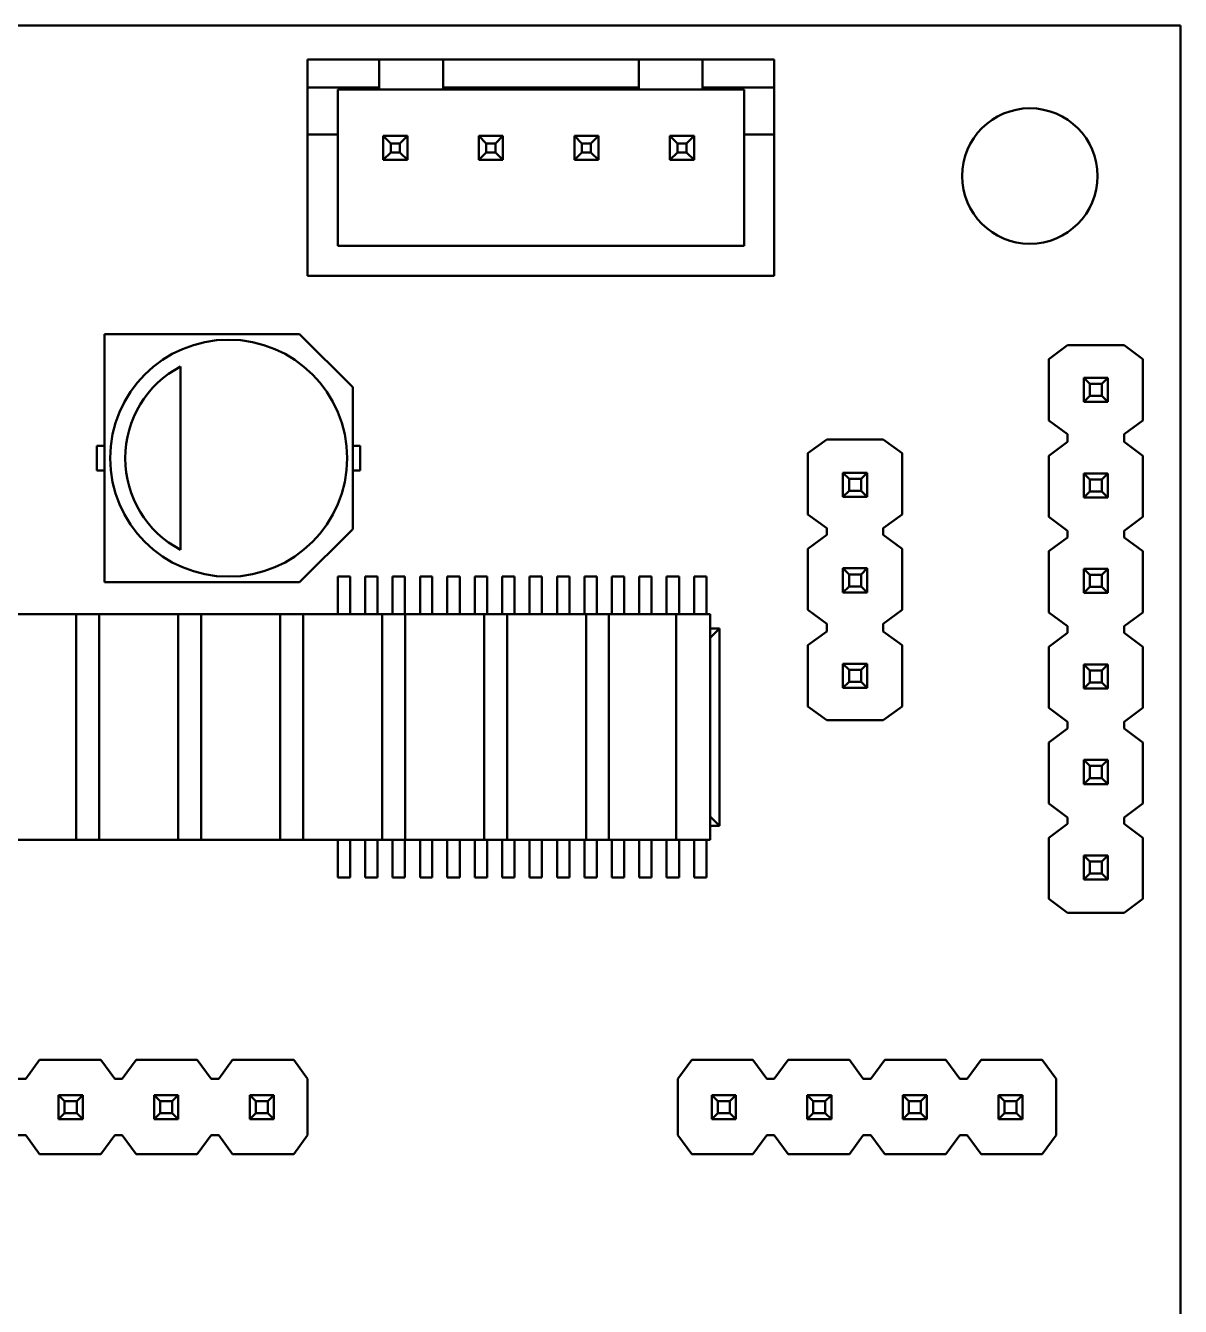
# Model space of a CAD drawing. Header units: inches. Extents: x 2.92 to 8.77, y 2.26 to 6.
# Drawn here: x 7.566 to 8.775, y 4.663 to 6.004 of the extents above; entities that cross this region are included whole.
import ezdxf

# ---------------------------------------------------------------- set-up
doc = ezdxf.new("R2010")
doc.units = ezdxf.units.IN
doc.header["$MEASUREMENT"] = 0
doc.layers.add('Visible (ANSI)', color=7, linetype='Continuous', lineweight=50)

msp = doc.modelspace()

# ---------------------------------------------------------------- linework, layer by layer
at = {"layer": 'Visible (ANSI)'}
for p, q in [((3.0069, 6.0039), (8.7746, 6.0039)), ((8.7746, 6.0039), (8.7746, 2.2638)), ((7.8612, 5.9685), (7.8612, 5.939)), ((7.936, 5.9685), (7.8612, 5.9685)), ((8.003, 5.9685), (7.936, 5.9685)), ((7.936, 5.939), (7.936, 5.9685)), ((8.2077, 5.9685), (8.003, 5.9685)), ((8.003, 5.9685), (8.003, 5.939)), ((8.2746, 5.9685), (8.2077, 5.9685)), ((8.2077, 5.939), (8.2077, 5.9685)), ((8.3494, 5.9685), (8.2746, 5.9685)), ((8.2746, 5.9685), (8.2746, 5.939)), ((8.3494, 5.939), (8.3494, 5.9685)), ((7.8612, 5.8898), (7.8612, 5.939)), ((7.8612, 5.939), (7.936, 5.939)), ((7.936, 5.937), (7.936, 5.939)), ((8.003, 5.937), (8.003, 5.939)), ((8.003, 5.939), (8.2077, 5.939)), ((8.2077, 5.939), (8.2077, 5.937)), ((8.2746, 5.939), (8.3494, 5.939)), ((8.2746, 5.939), (8.2746, 5.937)), ((8.3494, 5.939), (8.3494, 5.8898)), ((7.8927, 5.937), (7.8927, 5.8898)), ((7.936, 5.937), (7.8927, 5.937)), ((8.003, 5.937), (7.936, 5.937)), ((8.2077, 5.937), (8.003, 5.937)), ((8.2746, 5.937), (8.2077, 5.937)), ((8.3179, 5.937), (8.2746, 5.937)), ((8.3179, 5.8898), (8.3179, 5.937)), ((7.8927, 5.8898), (7.8612, 5.8898)), ((7.8612, 5.8898), (7.8612, 5.7421)), ((7.8927, 5.7736), (7.8927, 5.8898)), ((7.9404, 5.8886), (7.9656, 5.8886)), ((7.9404, 5.8634), (7.9404, 5.8886)), ((7.9482, 5.8807), (7.9404, 5.8886)), ((7.9577, 5.8807), (7.9656, 5.8886)), ((7.9656, 5.8886), (7.9656, 5.8634)), ((8.0404, 5.8886), (8.0656, 5.8886)), ((8.0404, 5.8634), (8.0404, 5.8886)), ((8.0482, 5.8807), (8.0404, 5.8886)), ((8.0577, 5.8807), (8.0656, 5.8886)), ((8.0656, 5.8886), (8.0656, 5.8634)), ((8.1404, 5.8886), (8.1656, 5.8886)), ((8.1404, 5.8634), (8.1404, 5.8886)), ((8.1482, 5.8807), (8.1404, 5.8886)), ((8.1577, 5.8807), (8.1656, 5.8886)), ((8.1656, 5.8886), (8.1656, 5.8634)), ((8.2404, 5.8634), (8.2404, 5.8886)), ((8.2404, 5.8886), (8.2656, 5.8886)), ((8.2482, 5.8807), (8.2404, 5.8886)), ((8.2656, 5.8886), (8.2577, 5.8807)), ((8.2656, 5.8886), (8.2656, 5.8634)), ((8.3494, 5.8898), (8.3179, 5.8898)), ((8.3179, 5.8898), (8.3179, 5.7736)), ((8.3494, 5.7421), (8.3494, 5.8898)), ((7.9577, 5.8807), (7.9482, 5.8807)), ((7.9482, 5.8807), (7.9482, 5.8713)), ((7.9577, 5.8713), (7.9577, 5.8807)), ((8.0577, 5.8807), (8.0482, 5.8807)), ((8.0482, 5.8807), (8.0482, 5.8713)), ((8.0577, 5.8713), (8.0577, 5.8807)), ((8.1577, 5.8807), (8.1482, 5.8807)), ((8.1482, 5.8807), (8.1482, 5.8713)), ((8.1577, 5.8713), (8.1577, 5.8807)), ((8.2482, 5.8713), (8.2482, 5.8807)), ((8.2482, 5.8807), (8.2577, 5.8807)), ((8.2577, 5.8807), (8.2577, 5.8713)), ((7.9404, 5.8634), (7.9482, 5.8713)), ((7.9656, 5.8634), (7.9404, 5.8634)), ((7.9482, 5.8713), (7.9577, 5.8713)), ((7.9656, 5.8634), (7.9577, 5.8713)), ((8.0404, 5.8634), (8.0482, 5.8713)), ((8.0656, 5.8634), (8.0404, 5.8634)), ((8.0482, 5.8713), (8.0577, 5.8713)), ((8.0656, 5.8634), (8.0577, 5.8713)), ((8.1404, 5.8634), (8.1482, 5.8713)), ((8.1656, 5.8634), (8.1404, 5.8634)), ((8.1482, 5.8713), (8.1577, 5.8713)), ((8.1656, 5.8634), (8.1577, 5.8713)), ((8.2482, 5.8713), (8.2404, 5.8634)), ((8.2656, 5.8634), (8.2404, 5.8634)), ((8.2577, 5.8713), (8.2482, 5.8713)), ((8.2656, 5.8634), (8.2577, 5.8713)), ((8.3179, 5.7736), (7.8927, 5.7736)), ((7.8612, 5.7421), (8.3494, 5.7421)), ((7.6486, 5.6811), (7.8528, 5.6811)), ((7.6486, 5.4213), (7.6486, 5.6811)), ((7.8528, 5.6811), (7.9085, 5.6254)), ((8.6565, 5.6693), (8.6368, 5.6547)), ((8.7156, 5.6693), (8.6565, 5.6693)), ((8.7352, 5.6547), (8.7156, 5.6693)), ((7.7283, 5.4553), (7.7283, 5.6471)), ((8.6368, 5.6547), (8.6368, 5.5907)), ((8.7352, 5.5907), (8.7352, 5.6547)), ((8.6734, 5.6101), (8.6734, 5.6353)), ((8.6734, 5.6353), (8.6986, 5.6353)), ((8.6797, 5.629), (8.6734, 5.6353)), ((8.6923, 5.629), (8.6986, 5.6353)), ((8.6986, 5.6353), (8.6986, 5.6101)), ((7.9085, 5.6254), (7.9085, 5.4769)), ((8.6797, 5.6164), (8.6797, 5.629)), ((8.6797, 5.629), (8.6923, 5.629)), ((8.6923, 5.629), (8.6923, 5.6164)), ((8.6734, 5.6101), (8.6797, 5.6164)), ((8.6986, 5.6101), (8.6734, 5.6101)), ((8.6923, 5.6164), (8.6797, 5.6164)), ((8.6986, 5.6101), (8.6923, 5.6164)), ((8.6368, 5.5907), (8.6565, 5.5762)), ((8.7156, 5.5762), (8.7352, 5.5907)), ((7.6486, 5.564), (7.6407, 5.564)), ((7.6407, 5.5384), (7.6407, 5.564)), ((7.9085, 5.564), (7.9163, 5.564)), ((7.9163, 5.564), (7.9163, 5.5384)), ((8.4045, 5.5709), (8.3848, 5.5563)), ((8.4636, 5.5709), (8.4045, 5.5709)), ((8.4833, 5.5563), (8.4636, 5.5709)), ((8.6565, 5.5683), (8.6368, 5.5537)), ((8.6565, 5.5762), (8.6565, 5.5683)), ((8.7156, 5.5683), (8.7156, 5.5762)), ((8.7352, 5.5537), (8.7156, 5.5683)), ((8.3848, 5.5563), (8.3848, 5.4923)), ((8.4833, 5.4923), (8.4833, 5.5563)), ((8.6368, 5.5537), (8.6368, 5.4898)), ((8.7352, 5.4898), (8.7352, 5.5537)), ((7.6486, 5.5384), (7.6407, 5.5384)), ((7.9085, 5.5384), (7.9163, 5.5384)), ((8.4215, 5.5359), (8.4467, 5.5359)), ((8.4215, 5.5107), (8.4215, 5.5359)), ((8.4215, 5.5359), (8.4278, 5.5296)), ((8.4278, 5.517), (8.4278, 5.5296)), ((8.4278, 5.5296), (8.4404, 5.5296)), ((8.4467, 5.5359), (8.4404, 5.5296)), ((8.4404, 5.5296), (8.4404, 5.517)), ((8.4467, 5.5359), (8.4467, 5.5107)), ((8.6734, 5.5101), (8.6734, 5.5353)), ((8.6734, 5.5353), (8.6986, 5.5353)), ((8.6797, 5.529), (8.6734, 5.5353)), ((8.6797, 5.5164), (8.6797, 5.529)), ((8.6797, 5.529), (8.6923, 5.529)), ((8.6923, 5.529), (8.6986, 5.5353)), ((8.6923, 5.529), (8.6923, 5.5164)), ((8.6986, 5.5353), (8.6986, 5.5101)), ((8.4278, 5.517), (8.4215, 5.5107)), ((8.4467, 5.5107), (8.4215, 5.5107)), ((8.4404, 5.517), (8.4278, 5.517)), ((8.4404, 5.517), (8.4467, 5.5107)), ((8.6734, 5.5101), (8.6797, 5.5164)), ((8.6986, 5.5101), (8.6734, 5.5101)), ((8.6923, 5.5164), (8.6797, 5.5164)), ((8.6986, 5.5101), (8.6923, 5.5164)), ((8.3848, 5.4923), (8.4045, 5.4778)), ((8.4636, 5.4778), (8.4833, 5.4923)), ((8.6368, 5.4898), (8.6565, 5.4752)), ((8.7156, 5.4752), (8.7352, 5.4898)), ((7.9085, 5.4769), (7.8528, 5.4213)), ((8.4045, 5.4709), (8.3848, 5.4563)), ((8.4045, 5.4778), (8.4045, 5.4709)), ((8.4636, 5.4709), (8.4636, 5.4778)), ((8.4833, 5.4563), (8.4636, 5.4709)), ((8.6565, 5.4752), (8.6565, 5.4683)), ((8.7156, 5.4683), (8.7156, 5.4752)), ((8.3848, 5.4563), (8.3848, 5.3923)), ((8.4833, 5.3923), (8.4833, 5.4563)), ((8.6565, 5.4683), (8.6368, 5.4537)), ((8.7352, 5.4537), (8.7156, 5.4683)), ((8.6368, 5.4537), (8.6368, 5.3898)), ((8.7352, 5.3898), (8.7352, 5.4537)), ((8.4215, 5.4359), (8.4467, 5.4359)), ((8.4215, 5.4107), (8.4215, 5.4359)), ((8.4215, 5.4359), (8.4278, 5.4296)), ((8.4278, 5.417), (8.4278, 5.4296)), ((8.4278, 5.4296), (8.4404, 5.4296)), ((8.4467, 5.4359), (8.4404, 5.4296)), ((8.4404, 5.4296), (8.4404, 5.417)), ((8.4467, 5.4359), (8.4467, 5.4107)), ((8.6734, 5.4101), (8.6734, 5.4353)), ((8.6734, 5.4353), (8.6986, 5.4353)), ((8.6797, 5.429), (8.6734, 5.4353)), ((8.6923, 5.429), (8.6986, 5.4353)), ((8.6986, 5.4353), (8.6986, 5.4101)), ((7.8528, 5.4213), (7.6486, 5.4213)), ((7.8927, 5.4272), (7.8927, 5.4005)), ((7.9056, 5.4272), (7.8927, 5.4272)), ((7.9056, 5.4272), (7.9056, 5.4005)), ((7.9214, 5.4272), (7.9214, 5.4005)), ((7.9343, 5.4272), (7.9214, 5.4272)), ((7.9343, 5.4272), (7.9343, 5.4005)), ((7.9501, 5.4272), (7.9501, 5.4005)), ((7.963, 5.4272), (7.9501, 5.4272)), ((7.963, 5.4272), (7.963, 5.4005)), ((7.9788, 5.4272), (7.9788, 5.4005)), ((7.9917, 5.4272), (7.9788, 5.4272)), ((7.9917, 5.4272), (7.9917, 5.4005)), ((8.0074, 5.4272), (8.0074, 5.4005)), ((8.0204, 5.4272), (8.0074, 5.4272)), ((8.0204, 5.4272), (8.0204, 5.4005)), ((8.0361, 5.4272), (8.0361, 5.4005)), ((8.0491, 5.4272), (8.0361, 5.4272)), ((8.0491, 5.4272), (8.0491, 5.4005)), ((8.0648, 5.4272), (8.0648, 5.4005)), ((8.0777, 5.4272), (8.0648, 5.4272)), ((8.0777, 5.4272), (8.0777, 5.4005)), ((8.0935, 5.4272), (8.0935, 5.4005)), ((8.1064, 5.4272), (8.0935, 5.4272)), ((8.1064, 5.4272), (8.1064, 5.4005)), ((8.1222, 5.4272), (8.1222, 5.4005)), ((8.1351, 5.4272), (8.1222, 5.4272)), ((8.1351, 5.4272), (8.1351, 5.4005)), ((8.1509, 5.4272), (8.1509, 5.4005)), ((8.1638, 5.4272), (8.1509, 5.4272)), ((8.1638, 5.4272), (8.1638, 5.4005)), ((8.1796, 5.4272), (8.1796, 5.4005)), ((8.1925, 5.4272), (8.1796, 5.4272)), ((8.1925, 5.4272), (8.1925, 5.4005)), ((8.2082, 5.4272), (8.2082, 5.4005)), ((8.2212, 5.4272), (8.2082, 5.4272)), ((8.2212, 5.4272), (8.2212, 5.4005)), ((8.2369, 5.4272), (8.2369, 5.4005)), ((8.2499, 5.4272), (8.2369, 5.4272)), ((8.2499, 5.4272), (8.2499, 5.4005)), ((8.2656, 5.4272), (8.2656, 5.4005)), ((8.2785, 5.4272), (8.2656, 5.4272)), ((8.2785, 5.4272), (8.2785, 5.4005)), ((8.4278, 5.417), (8.4215, 5.4107)), ((8.4404, 5.417), (8.4278, 5.417)), ((8.4404, 5.417), (8.4467, 5.4107)), ((8.6734, 5.4101), (8.6797, 5.4164)), ((8.6797, 5.4164), (8.6797, 5.429)), ((8.6797, 5.429), (8.6923, 5.429)), ((8.6923, 5.4164), (8.6797, 5.4164)), ((8.6923, 5.429), (8.6923, 5.4164)), ((8.6986, 5.4101), (8.6923, 5.4164)), ((8.4467, 5.4107), (8.4215, 5.4107)), ((8.6986, 5.4101), (8.6734, 5.4101)), ((7.8927, 5.4005), (7.8927, 5.3986)), ((7.8927, 5.3986), (7.8927, 5.3884)), ((7.9056, 5.4005), (7.9056, 5.3986)), ((7.9056, 5.3986), (7.9056, 5.3884)), ((7.9214, 5.4005), (7.9214, 5.3986)), ((7.9214, 5.3986), (7.9214, 5.3884)), ((7.9343, 5.4005), (7.9343, 5.3986)), ((7.9343, 5.3986), (7.9343, 5.3884)), ((7.9501, 5.4005), (7.9501, 5.3986)), ((7.9501, 5.3986), (7.9501, 5.3884)), ((7.963, 5.4005), (7.963, 5.3986)), ((7.963, 5.3986), (7.963, 5.3884)), ((7.9788, 5.4005), (7.9788, 5.3986)), ((7.9788, 5.3986), (7.9788, 5.3884)), ((7.9917, 5.4005), (7.9917, 5.3986)), ((7.9917, 5.3986), (7.9917, 5.3884)), ((8.0074, 5.4005), (8.0074, 5.3986)), ((8.0074, 5.3986), (8.0074, 5.3884)), ((8.0204, 5.4005), (8.0204, 5.3986)), ((8.0204, 5.3986), (8.0204, 5.3884)), ((8.0361, 5.4005), (8.0361, 5.3986)), ((8.0361, 5.3986), (8.0361, 5.3884)), ((8.0491, 5.4005), (8.0491, 5.3986)), ((8.0491, 5.3986), (8.0491, 5.3884)), ((8.0648, 5.4005), (8.0648, 5.3986)), ((8.0648, 5.3986), (8.0648, 5.3884)), ((8.0777, 5.4005), (8.0777, 5.3986)), ((8.0777, 5.3986), (8.0777, 5.3884)), ((8.0935, 5.4005), (8.0935, 5.3986)), ((8.0935, 5.3986), (8.0935, 5.3884)), ((8.1064, 5.4005), (8.1064, 5.3986)), ((8.1064, 5.3986), (8.1064, 5.3884)), ((8.1222, 5.4005), (8.1222, 5.3986)), ((8.1222, 5.3986), (8.1222, 5.3884)), ((8.1351, 5.4005), (8.1351, 5.3986)), ((8.1351, 5.3986), (8.1351, 5.3884)), ((8.1509, 5.4005), (8.1509, 5.3986)), ((8.1509, 5.3986), (8.1509, 5.3884)), ((8.1638, 5.4005), (8.1638, 5.3986)), ((8.1638, 5.3986), (8.1638, 5.3884)), ((8.1796, 5.4005), (8.1796, 5.3986)), ((8.1796, 5.3986), (8.1796, 5.3884)), ((8.1925, 5.4005), (8.1925, 5.3986)), ((8.1925, 5.3986), (8.1925, 5.3884)), ((8.2082, 5.4005), (8.2082, 5.3986)), ((8.2082, 5.3986), (8.2082, 5.3884)), ((8.2212, 5.4005), (8.2212, 5.3986)), ((8.2212, 5.3986), (8.2212, 5.3884)), ((8.2369, 5.4005), (8.2369, 5.3986)), ((8.2369, 5.3986), (8.2369, 5.3884)), ((8.2499, 5.4005), (8.2499, 5.3986)), ((8.2499, 5.3986), (8.2499, 5.3884)), ((8.2656, 5.4005), (8.2656, 5.3986)), ((8.2656, 5.3986), (8.2656, 5.3884)), ((8.2785, 5.4005), (8.2785, 5.3986)), ((8.2785, 5.3986), (8.2785, 5.3884)), ((8.3848, 5.3923), (8.4045, 5.3778)), ((8.4636, 5.3778), (8.4833, 5.3923)), ((8.6368, 5.3898), (8.6565, 5.3752)), ((8.7156, 5.3752), (8.7352, 5.3898)), ((7.5541, 5.3878), (7.6014, 5.3878)), ((7.6014, 5.3878), (7.6152, 5.3878)), ((7.6152, 5.3878), (7.6191, 5.3878)), ((7.6191, 5.3878), (7.6431, 5.3878)), ((7.6191, 5.3878), (7.6191, 5.1516)), ((7.6431, 5.3878), (7.647, 5.3878)), ((7.6431, 5.1516), (7.6431, 5.3878)), ((7.647, 5.3878), (7.6608, 5.3878)), ((7.6608, 5.3878), (7.7081, 5.3878)), ((7.7081, 5.3878), (7.7219, 5.3878)), ((7.7219, 5.3878), (7.7258, 5.3878)), ((7.7258, 5.3878), (7.7498, 5.3878)), ((7.7258, 5.3878), (7.7258, 5.1516)), ((7.7498, 5.3878), (7.7537, 5.3878)), ((7.7498, 5.1516), (7.7498, 5.3878)), ((7.7537, 5.3878), (7.7675, 5.3878)), ((7.7675, 5.3878), (7.8148, 5.3878)), ((7.8148, 5.3878), (7.8285, 5.3878)), ((7.8285, 5.3878), (7.8325, 5.3878)), ((7.8325, 5.3878), (7.8565, 5.3878)), ((7.8325, 5.3878), (7.8325, 5.1516)), ((7.8565, 5.3878), (7.8604, 5.3878)), ((7.8565, 5.1516), (7.8565, 5.3878)), ((7.8604, 5.3878), (7.8742, 5.3878)), ((7.8742, 5.3878), (7.9215, 5.3878)), ((7.8927, 5.3878), (7.8927, 5.3884)), ((7.9056, 5.3878), (7.9056, 5.3884)), ((7.9214, 5.3878), (7.9214, 5.3884)), ((7.9215, 5.3878), (7.9352, 5.3878)), ((7.9343, 5.3878), (7.9343, 5.3884)), ((7.9352, 5.3878), (7.9392, 5.3878)), ((7.9392, 5.3878), (7.9632, 5.3878)), ((7.9392, 5.3878), (7.9392, 5.1516)), ((7.9501, 5.3878), (7.9501, 5.3884)), ((7.963, 5.3878), (7.963, 5.3884)), ((7.9632, 5.3878), (7.9671, 5.3878)), ((7.9632, 5.1516), (7.9632, 5.3878)), ((7.9671, 5.3878), (7.9809, 5.3878)), ((7.9788, 5.3878), (7.9788, 5.3884)), ((7.9809, 5.3878), (8.0282, 5.3878)), ((7.9917, 5.3878), (7.9917, 5.3884)), ((8.0074, 5.3878), (8.0074, 5.3884)), ((8.0204, 5.3878), (8.0204, 5.3884)), ((8.0282, 5.3878), (8.0419, 5.3878)), ((8.0361, 5.3878), (8.0361, 5.3884)), ((8.0419, 5.3878), (8.0459, 5.3878)), ((8.0459, 5.3878), (8.0699, 5.3878)), ((8.0459, 5.3878), (8.0459, 5.1516)), ((8.0491, 5.3878), (8.0491, 5.3884)), ((8.0648, 5.3878), (8.0648, 5.3884)), ((8.0699, 5.3878), (8.0738, 5.3878)), ((8.0699, 5.1516), (8.0699, 5.3878)), ((8.0738, 5.3878), (8.0876, 5.3878)), ((8.0777, 5.3878), (8.0777, 5.3884)), ((8.0876, 5.3878), (8.1348, 5.3878)), ((8.0935, 5.3878), (8.0935, 5.3884)), ((8.1064, 5.3878), (8.1064, 5.3884)), ((8.1222, 5.3878), (8.1222, 5.3884)), ((8.1348, 5.3878), (8.1486, 5.3878)), ((8.1351, 5.3878), (8.1351, 5.3884)), ((8.1486, 5.3878), (8.1526, 5.3878)), ((8.1509, 5.3878), (8.1509, 5.3884)), ((8.1526, 5.3878), (8.1766, 5.3878)), ((8.1526, 5.3878), (8.1526, 5.1516)), ((8.1638, 5.3878), (8.1638, 5.3884)), ((8.1766, 5.3878), (8.1823, 5.3878)), ((8.1766, 5.1516), (8.1766, 5.3878)), ((8.1796, 5.3878), (8.1796, 5.3884)), ((8.1823, 5.3878), (8.1961, 5.3878)), ((8.1925, 5.3878), (8.1925, 5.3884)), ((8.1961, 5.3878), (8.2276, 5.3878)), ((8.2082, 5.3878), (8.2082, 5.3884)), ((8.2212, 5.3878), (8.2212, 5.3884)), ((8.2276, 5.3878), (8.2413, 5.3878)), ((8.2369, 5.3878), (8.2369, 5.3884)), ((8.2413, 5.3878), (8.247, 5.3878)), ((8.247, 5.3878), (8.2825, 5.3878)), ((8.247, 5.3878), (8.247, 5.1516)), ((8.2499, 5.3878), (8.2499, 5.3884)), ((8.2656, 5.3878), (8.2656, 5.3884)), ((8.2785, 5.3878), (8.2785, 5.3884)), ((8.2825, 5.1516), (8.2825, 5.3878)), ((8.4045, 5.3778), (8.4045, 5.3699)), ((8.4636, 5.3699), (8.4636, 5.3778)), ((8.2923, 5.373), (8.2825, 5.3632)), ((8.2825, 5.373), (8.2923, 5.373)), ((8.2923, 5.1663), (8.2923, 5.373)), ((8.4045, 5.3699), (8.3848, 5.3553)), ((8.4833, 5.3553), (8.4636, 5.3699)), ((8.6565, 5.3683), (8.6368, 5.3537)), ((8.6565, 5.3752), (8.6565, 5.3683)), ((8.7156, 5.3683), (8.7156, 5.3752)), ((8.7352, 5.3537), (8.7156, 5.3683)), ((8.3848, 5.3553), (8.3848, 5.2913)), ((8.4833, 5.2913), (8.4833, 5.3553)), ((8.6368, 5.3537), (8.6368, 5.2898)), ((8.7352, 5.2898), (8.7352, 5.3537)), ((8.4215, 5.3359), (8.4467, 5.3359)), ((8.4215, 5.3107), (8.4215, 5.3359)), ((8.4215, 5.3359), (8.4278, 5.3296)), ((8.4467, 5.3359), (8.4404, 5.3296)), ((8.4467, 5.3359), (8.4467, 5.3107)), ((8.4278, 5.317), (8.4278, 5.3296)), ((8.4278, 5.3296), (8.4404, 5.3296)), ((8.4404, 5.3296), (8.4404, 5.317)), ((8.6734, 5.3101), (8.6734, 5.3353)), ((8.6734, 5.3353), (8.6986, 5.3353)), ((8.6797, 5.329), (8.6734, 5.3353)), ((8.6797, 5.3164), (8.6797, 5.329)), ((8.6797, 5.329), (8.6923, 5.329)), ((8.6923, 5.329), (8.6986, 5.3353)), ((8.6923, 5.329), (8.6923, 5.3164)), ((8.6986, 5.3353), (8.6986, 5.3101)), ((8.4278, 5.317), (8.4215, 5.3107)), ((8.4467, 5.3107), (8.4215, 5.3107)), ((8.4404, 5.317), (8.4278, 5.317)), ((8.4404, 5.317), (8.4467, 5.3107)), ((8.6734, 5.3101), (8.6797, 5.3164)), ((8.6986, 5.3101), (8.6734, 5.3101)), ((8.6923, 5.3164), (8.6797, 5.3164)), ((8.6986, 5.3101), (8.6923, 5.3164)), ((8.3848, 5.2913), (8.4045, 5.2768)), ((8.4636, 5.2768), (8.4833, 5.2913)), ((8.6368, 5.2898), (8.6565, 5.2752)), ((8.7156, 5.2752), (8.7352, 5.2898)), ((8.4045, 5.2768), (8.4636, 5.2768)), ((8.6565, 5.2752), (8.6565, 5.2683)), ((8.7156, 5.2683), (8.7156, 5.2752)), ((8.6565, 5.2683), (8.6368, 5.2537)), ((8.7352, 5.2537), (8.7156, 5.2683)), ((8.6368, 5.2537), (8.6368, 5.1898)), ((8.7352, 5.1898), (8.7352, 5.2537)), ((8.6734, 5.2101), (8.6734, 5.2353)), ((8.6734, 5.2353), (8.6986, 5.2353)), ((8.6797, 5.229), (8.6734, 5.2353)), ((8.6797, 5.2164), (8.6797, 5.229)), ((8.6797, 5.229), (8.6923, 5.229)), ((8.6923, 5.229), (8.6986, 5.2353)), ((8.6923, 5.229), (8.6923, 5.2164)), ((8.6986, 5.2353), (8.6986, 5.2101)), ((8.6734, 5.2101), (8.6797, 5.2164)), ((8.6923, 5.2164), (8.6797, 5.2164)), ((8.6986, 5.2101), (8.6923, 5.2164)), ((8.6986, 5.2101), (8.6734, 5.2101)), ((8.6368, 5.1898), (8.6565, 5.1752)), ((8.7156, 5.1752), (8.7352, 5.1898)), ((8.2825, 5.1762), (8.2923, 5.1663)), ((8.6565, 5.1752), (8.6565, 5.1683)), ((8.7156, 5.1683), (8.7156, 5.1752)), ((8.2923, 5.1663), (8.2825, 5.1663)), ((8.6565, 5.1683), (8.6368, 5.1537)), ((8.7352, 5.1537), (8.7156, 5.1683)), ((7.6014, 5.1516), (7.5541, 5.1516)), ((7.6152, 5.1516), (7.6014, 5.1516)), ((7.6152, 5.1516), (7.6191, 5.1516)), ((7.6431, 5.1516), (7.6191, 5.1516)), ((7.6431, 5.1516), (7.647, 5.1516)), ((7.6608, 5.1516), (7.647, 5.1516)), ((7.7081, 5.1516), (7.6608, 5.1516)), ((7.7219, 5.1516), (7.7081, 5.1516)), ((7.7219, 5.1516), (7.7258, 5.1516)), ((7.7498, 5.1516), (7.7258, 5.1516)), ((7.7498, 5.1516), (7.7537, 5.1516)), ((7.7675, 5.1516), (7.7537, 5.1516)), ((7.8148, 5.1516), (7.7675, 5.1516)), ((7.8285, 5.1516), (7.8148, 5.1516)), ((7.8285, 5.1516), (7.8325, 5.1516)), ((7.8565, 5.1516), (7.8325, 5.1516)), ((7.8565, 5.1516), (7.8604, 5.1516)), ((7.8742, 5.1516), (7.8604, 5.1516)), ((7.9215, 5.1516), (7.8742, 5.1516)), ((7.8927, 5.151), (7.8927, 5.1516)), ((7.8927, 5.151), (7.8927, 5.1408)), ((7.9056, 5.151), (7.9056, 5.1516)), ((7.9056, 5.151), (7.9056, 5.1408)), ((7.9214, 5.151), (7.9214, 5.1516)), ((7.9214, 5.151), (7.9214, 5.1408)), ((7.9352, 5.1516), (7.9215, 5.1516)), ((7.9343, 5.151), (7.9343, 5.1516)), ((7.9343, 5.151), (7.9343, 5.1408)), ((7.9352, 5.1516), (7.9392, 5.1516)), ((7.9632, 5.1516), (7.9392, 5.1516)), ((7.9501, 5.151), (7.9501, 5.1516)), ((7.9501, 5.151), (7.9501, 5.1408)), ((7.963, 5.151), (7.963, 5.1516)), ((7.963, 5.151), (7.963, 5.1408)), ((7.9632, 5.1516), (7.9671, 5.1516)), ((7.9809, 5.1516), (7.9671, 5.1516)), ((7.9788, 5.151), (7.9788, 5.1516)), ((7.9788, 5.151), (7.9788, 5.1408)), ((8.0282, 5.1516), (7.9809, 5.1516)), ((7.9917, 5.151), (7.9917, 5.1516)), ((7.9917, 5.151), (7.9917, 5.1408)), ((8.0074, 5.151), (8.0074, 5.1516)), ((8.0074, 5.151), (8.0074, 5.1408)), ((8.0204, 5.151), (8.0204, 5.1516)), ((8.0204, 5.151), (8.0204, 5.1408)), ((8.0419, 5.1516), (8.0282, 5.1516)), ((8.0361, 5.151), (8.0361, 5.1516)), ((8.0361, 5.151), (8.0361, 5.1408)), ((8.0419, 5.1516), (8.0459, 5.1516)), ((8.0699, 5.1516), (8.0459, 5.1516)), ((8.0491, 5.151), (8.0491, 5.1516)), ((8.0491, 5.151), (8.0491, 5.1408)), ((8.0648, 5.151), (8.0648, 5.1516)), ((8.0648, 5.151), (8.0648, 5.1408)), ((8.0699, 5.1516), (8.0738, 5.1516)), ((8.0876, 5.1516), (8.0738, 5.1516)), ((8.0777, 5.151), (8.0777, 5.1516)), ((8.0777, 5.151), (8.0777, 5.1408)), ((8.1348, 5.1516), (8.0876, 5.1516)), ((8.0935, 5.151), (8.0935, 5.1516)), ((8.0935, 5.151), (8.0935, 5.1408)), ((8.1064, 5.151), (8.1064, 5.1516)), ((8.1064, 5.151), (8.1064, 5.1408)), ((8.1222, 5.151), (8.1222, 5.1516)), ((8.1222, 5.151), (8.1222, 5.1408)), ((8.1486, 5.1516), (8.1348, 5.1516)), ((8.1351, 5.151), (8.1351, 5.1516)), ((8.1351, 5.151), (8.1351, 5.1408)), ((8.1486, 5.1516), (8.1526, 5.1516)), ((8.1509, 5.151), (8.1509, 5.1516)), ((8.1509, 5.151), (8.1509, 5.1408)), ((8.1766, 5.1516), (8.1526, 5.1516)), ((8.1638, 5.151), (8.1638, 5.1516)), ((8.1638, 5.151), (8.1638, 5.1408)), ((8.1766, 5.1516), (8.1823, 5.1516)), ((8.1796, 5.151), (8.1796, 5.1516)), ((8.1796, 5.151), (8.1796, 5.1408)), ((8.1961, 5.1516), (8.1823, 5.1516)), ((8.1925, 5.151), (8.1925, 5.1516)), ((8.1925, 5.151), (8.1925, 5.1408)), ((8.2276, 5.1516), (8.1961, 5.1516)), ((8.2082, 5.151), (8.2082, 5.1516)), ((8.2082, 5.151), (8.2082, 5.1408)), ((8.2212, 5.151), (8.2212, 5.1516)), ((8.2212, 5.151), (8.2212, 5.1408)), ((8.2413, 5.1516), (8.2276, 5.1516)), ((8.2369, 5.151), (8.2369, 5.1516)), ((8.2369, 5.151), (8.2369, 5.1408)), ((8.2413, 5.1516), (8.247, 5.1516)), ((8.2825, 5.1516), (8.247, 5.1516)), ((8.2499, 5.151), (8.2499, 5.1516)), ((8.2499, 5.151), (8.2499, 5.1408)), ((8.2656, 5.151), (8.2656, 5.1516)), ((8.2656, 5.151), (8.2656, 5.1408)), ((8.2785, 5.151), (8.2785, 5.1516)), ((8.2785, 5.151), (8.2785, 5.1408)), ((8.6368, 5.1537), (8.6368, 5.0898)), ((8.7352, 5.0898), (8.7352, 5.1537)), ((7.8927, 5.1408), (7.8927, 5.1389)), ((7.8927, 5.1389), (7.8927, 5.1122)), ((7.9056, 5.1408), (7.9056, 5.1389)), ((7.9056, 5.1389), (7.9056, 5.1122)), ((7.9214, 5.1408), (7.9214, 5.1389)), ((7.9214, 5.1389), (7.9214, 5.1122)), ((7.9343, 5.1408), (7.9343, 5.1389)), ((7.9343, 5.1389), (7.9343, 5.1122)), ((7.9501, 5.1408), (7.9501, 5.1389)), ((7.9501, 5.1389), (7.9501, 5.1122)), ((7.963, 5.1408), (7.963, 5.1389)), ((7.963, 5.1389), (7.963, 5.1122)), ((7.9788, 5.1408), (7.9788, 5.1389)), ((7.9788, 5.1389), (7.9788, 5.1122)), ((7.9917, 5.1408), (7.9917, 5.1389)), ((7.9917, 5.1389), (7.9917, 5.1122)), ((8.0074, 5.1408), (8.0074, 5.1389)), ((8.0074, 5.1389), (8.0074, 5.1122)), ((8.0204, 5.1408), (8.0204, 5.1389)), ((8.0204, 5.1389), (8.0204, 5.1122)), ((8.0361, 5.1408), (8.0361, 5.1389)), ((8.0361, 5.1389), (8.0361, 5.1122)), ((8.0491, 5.1408), (8.0491, 5.1389)), ((8.0491, 5.1389), (8.0491, 5.1122)), ((8.0648, 5.1408), (8.0648, 5.1389)), ((8.0648, 5.1389), (8.0648, 5.1122)), ((8.0777, 5.1408), (8.0777, 5.1389)), ((8.0777, 5.1389), (8.0777, 5.1122)), ((8.0935, 5.1408), (8.0935, 5.1389)), ((8.0935, 5.1389), (8.0935, 5.1122)), ((8.1064, 5.1408), (8.1064, 5.1389)), ((8.1064, 5.1389), (8.1064, 5.1122)), ((8.1222, 5.1408), (8.1222, 5.1389)), ((8.1222, 5.1389), (8.1222, 5.1122)), ((8.1351, 5.1408), (8.1351, 5.1389)), ((8.1351, 5.1389), (8.1351, 5.1122)), ((8.1509, 5.1408), (8.1509, 5.1389)), ((8.1509, 5.1389), (8.1509, 5.1122)), ((8.1638, 5.1408), (8.1638, 5.1389)), ((8.1638, 5.1389), (8.1638, 5.1122)), ((8.1796, 5.1408), (8.1796, 5.1389)), ((8.1796, 5.1389), (8.1796, 5.1122)), ((8.1925, 5.1408), (8.1925, 5.1389)), ((8.1925, 5.1389), (8.1925, 5.1122)), ((8.2082, 5.1408), (8.2082, 5.1389)), ((8.2082, 5.1389), (8.2082, 5.1122)), ((8.2212, 5.1408), (8.2212, 5.1389)), ((8.2212, 5.1389), (8.2212, 5.1122)), ((8.2369, 5.1408), (8.2369, 5.1389)), ((8.2369, 5.1389), (8.2369, 5.1122)), ((8.2499, 5.1408), (8.2499, 5.1389)), ((8.2499, 5.1389), (8.2499, 5.1122)), ((8.2656, 5.1408), (8.2656, 5.1389)), ((8.2656, 5.1389), (8.2656, 5.1122)), ((8.2785, 5.1408), (8.2785, 5.1389)), ((8.2785, 5.1389), (8.2785, 5.1122)), ((8.6734, 5.1101), (8.6734, 5.1353)), ((8.6734, 5.1353), (8.6986, 5.1353)), ((8.6797, 5.129), (8.6734, 5.1353)), ((8.6923, 5.129), (8.6986, 5.1353)), ((8.6986, 5.1353), (8.6986, 5.1101)), ((8.6797, 5.1164), (8.6797, 5.129)), ((8.6797, 5.129), (8.6923, 5.129)), ((8.6923, 5.129), (8.6923, 5.1164)), ((7.9056, 5.1122), (7.8927, 5.1122)), ((7.9343, 5.1122), (7.9214, 5.1122)), ((7.963, 5.1122), (7.9501, 5.1122)), ((7.9917, 5.1122), (7.9788, 5.1122)), ((8.0204, 5.1122), (8.0074, 5.1122)), ((8.0491, 5.1122), (8.0361, 5.1122)), ((8.0777, 5.1122), (8.0648, 5.1122)), ((8.1064, 5.1122), (8.0935, 5.1122)), ((8.1351, 5.1122), (8.1222, 5.1122)), ((8.1638, 5.1122), (8.1509, 5.1122)), ((8.1925, 5.1122), (8.1796, 5.1122)), ((8.2212, 5.1122), (8.2082, 5.1122)), ((8.2499, 5.1122), (8.2369, 5.1122)), ((8.2785, 5.1122), (8.2656, 5.1122)), ((8.6734, 5.1101), (8.6797, 5.1164)), ((8.6986, 5.1101), (8.6734, 5.1101)), ((8.6923, 5.1164), (8.6797, 5.1164)), ((8.6986, 5.1101), (8.6923, 5.1164)), ((8.6368, 5.0898), (8.6565, 5.0752)), ((8.7156, 5.0752), (8.7352, 5.0898)), ((8.6565, 5.0752), (8.7156, 5.0752)), ((7.5661, 4.9016), (7.5807, 4.9213)), ((7.5807, 4.9213), (7.6447, 4.9213)), ((7.6447, 4.9213), (7.6593, 4.9016)), ((7.6671, 4.9016), (7.6817, 4.9213)), ((7.6817, 4.9213), (7.7457, 4.9213)), ((7.7457, 4.9213), (7.7602, 4.9016)), ((7.7681, 4.9016), (7.7827, 4.9213)), ((7.7827, 4.9213), (7.8467, 4.9213)), ((7.8467, 4.9213), (7.8612, 4.9016)), ((8.2486, 4.9016), (8.2632, 4.9213)), ((8.2632, 4.9213), (8.3272, 4.9213)), ((8.3272, 4.9213), (8.3417, 4.9016)), ((8.3496, 4.9016), (8.3642, 4.9213)), ((8.3642, 4.9213), (8.4282, 4.9213)), ((8.4282, 4.9213), (8.4427, 4.9016)), ((8.4506, 4.9016), (8.4652, 4.9213)), ((8.4652, 4.9213), (8.5291, 4.9213)), ((8.5291, 4.9213), (8.5437, 4.9016)), ((8.5516, 4.9016), (8.5661, 4.9213)), ((8.5661, 4.9213), (8.6301, 4.9213)), ((8.6301, 4.9213), (8.6447, 4.9016)), ((7.5583, 4.9016), (7.5661, 4.9016)), ((7.6593, 4.9016), (7.6671, 4.9016)), ((7.7602, 4.9016), (7.7681, 4.9016)), ((7.8612, 4.9016), (7.8612, 4.8425)), ((8.2486, 4.8425), (8.2486, 4.9016)), ((8.3417, 4.9016), (8.3496, 4.9016)), ((8.4427, 4.9016), (8.4506, 4.9016)), ((8.5437, 4.9016), (8.5516, 4.9016)), ((8.6447, 4.9016), (8.6447, 4.8425)), ((7.6258, 4.8846), (7.6006, 4.8846)), ((7.6006, 4.8846), (7.6006, 4.8594)), ((7.6006, 4.8846), (7.6069, 4.8783)), ((7.6258, 4.8846), (7.6195, 4.8783)), ((7.6258, 4.8594), (7.6258, 4.8846)), ((7.7258, 4.8846), (7.7006, 4.8846)), ((7.7006, 4.8846), (7.7006, 4.8594)), ((7.7006, 4.8846), (7.7069, 4.8783)), ((7.7258, 4.8846), (7.7195, 4.8783)), ((7.7258, 4.8594), (7.7258, 4.8846)), ((7.8258, 4.8846), (7.8006, 4.8846)), ((7.8006, 4.8846), (7.8006, 4.8594)), ((7.8006, 4.8846), (7.8069, 4.8783)), ((7.8258, 4.8846), (7.8195, 4.8783)), ((7.8258, 4.8594), (7.8258, 4.8846)), ((8.3093, 4.8846), (8.2841, 4.8846)), ((8.2841, 4.8846), (8.2841, 4.8594)), ((8.2841, 4.8846), (8.2904, 4.8783)), ((8.3093, 4.8846), (8.303, 4.8783)), ((8.3093, 4.8594), (8.3093, 4.8846)), ((8.4093, 4.8846), (8.3841, 4.8846)), ((8.3841, 4.8846), (8.3841, 4.8594)), ((8.3841, 4.8846), (8.3904, 4.8783)), ((8.4093, 4.8846), (8.403, 4.8783)), ((8.4093, 4.8594), (8.4093, 4.8846)), ((8.5093, 4.8846), (8.4841, 4.8846)), ((8.4841, 4.8846), (8.4841, 4.8594)), ((8.4841, 4.8846), (8.4904, 4.8783)), ((8.5093, 4.8846), (8.503, 4.8783)), ((8.5093, 4.8594), (8.5093, 4.8846)), ((8.6093, 4.8846), (8.5841, 4.8846)), ((8.5841, 4.8846), (8.5841, 4.8594)), ((8.5841, 4.8846), (8.5904, 4.8783)), ((8.6093, 4.8846), (8.603, 4.8783)), ((8.6093, 4.8594), (8.6093, 4.8846)), ((7.6069, 4.8783), (7.6195, 4.8783)), ((7.6069, 4.8783), (7.6069, 4.8657)), ((7.6195, 4.8783), (7.6195, 4.8657)), ((7.7069, 4.8783), (7.7195, 4.8783)), ((7.7069, 4.8783), (7.7069, 4.8657)), ((7.7195, 4.8783), (7.7195, 4.8657)), ((7.8069, 4.8783), (7.8195, 4.8783)), ((7.8069, 4.8783), (7.8069, 4.8657)), ((7.8195, 4.8783), (7.8195, 4.8657)), ((8.2904, 4.8783), (8.303, 4.8783)), ((8.2904, 4.8783), (8.2904, 4.8657)), ((8.303, 4.8783), (8.303, 4.8657)), ((8.3904, 4.8783), (8.403, 4.8783)), ((8.3904, 4.8783), (8.3904, 4.8657)), ((8.403, 4.8783), (8.403, 4.8657)), ((8.4904, 4.8783), (8.503, 4.8783)), ((8.4904, 4.8783), (8.4904, 4.8657)), ((8.503, 4.8783), (8.503, 4.8657)), ((8.5904, 4.8783), (8.603, 4.8783)), ((8.5904, 4.8783), (8.5904, 4.8657)), ((8.603, 4.8783), (8.603, 4.8657)), ((7.6069, 4.8657), (7.6006, 4.8594)), ((7.6006, 4.8594), (7.6258, 4.8594)), ((7.6069, 4.8657), (7.6195, 4.8657)), ((7.6195, 4.8657), (7.6258, 4.8594)), ((7.7069, 4.8657), (7.7006, 4.8594)), ((7.7006, 4.8594), (7.7258, 4.8594)), ((7.7069, 4.8657), (7.7195, 4.8657)), ((7.7195, 4.8657), (7.7258, 4.8594)), ((7.8069, 4.8657), (7.8006, 4.8594)), ((7.8006, 4.8594), (7.8258, 4.8594)), ((7.8069, 4.8657), (7.8195, 4.8657)), ((7.8195, 4.8657), (7.8258, 4.8594)), ((8.2904, 4.8657), (8.2841, 4.8594)), ((8.2841, 4.8594), (8.3093, 4.8594)), ((8.2904, 4.8657), (8.303, 4.8657)), ((8.303, 4.8657), (8.3093, 4.8594)), ((8.3904, 4.8657), (8.3841, 4.8594)), ((8.3841, 4.8594), (8.4093, 4.8594)), ((8.3904, 4.8657), (8.403, 4.8657)), ((8.403, 4.8657), (8.4093, 4.8594)), ((8.4904, 4.8657), (8.4841, 4.8594)), ((8.4841, 4.8594), (8.5093, 4.8594)), ((8.4904, 4.8657), (8.503, 4.8657)), ((8.503, 4.8657), (8.5093, 4.8594)), ((8.5904, 4.8657), (8.5841, 4.8594)), ((8.5841, 4.8594), (8.6093, 4.8594)), ((8.5904, 4.8657), (8.603, 4.8657)), ((8.603, 4.8657), (8.6093, 4.8594)), ((7.5661, 4.8425), (7.5583, 4.8425)), ((7.5807, 4.8228), (7.5661, 4.8425)), ((7.6593, 4.8425), (7.6447, 4.8228)), ((7.6671, 4.8425), (7.6593, 4.8425)), ((7.6817, 4.8228), (7.6671, 4.8425)), ((7.7602, 4.8425), (7.7457, 4.8228)), ((7.7681, 4.8425), (7.7602, 4.8425)), ((7.7827, 4.8228), (7.7681, 4.8425)), ((7.8612, 4.8425), (7.8467, 4.8228)), ((8.2632, 4.8228), (8.2486, 4.8425)), ((8.3417, 4.8425), (8.3272, 4.8228)), ((8.3496, 4.8425), (8.3417, 4.8425)), ((8.3642, 4.8228), (8.3496, 4.8425)), ((8.4427, 4.8425), (8.4282, 4.8228)), ((8.4506, 4.8425), (8.4427, 4.8425)), ((8.4652, 4.8228), (8.4506, 4.8425)), ((8.5437, 4.8425), (8.5291, 4.8228)), ((8.5516, 4.8425), (8.5437, 4.8425)), ((8.5661, 4.8228), (8.5516, 4.8425)), ((8.6447, 4.8425), (8.6301, 4.8228)), ((7.6447, 4.8228), (7.5807, 4.8228)), ((7.7457, 4.8228), (7.6817, 4.8228)), ((7.8467, 4.8228), (7.7827, 4.8228)), ((8.3272, 4.8228), (8.2632, 4.8228)), ((8.4282, 4.8228), (8.3642, 4.8228)), ((8.5291, 4.8228), (8.4652, 4.8228)), ((8.6301, 4.8228), (8.5661, 4.8228))]:
    msp.add_line(p, q, dxfattribs=at)
for centre, radius in [((8.6171, 5.8465), 0.0709), ((7.7785, 5.5512), 0.124)]:
    msp.add_circle(centre, radius, dxfattribs=at)
msp.add_arc((7.7785, 5.5512), 0.1083, 117.622, 242.378, dxfattribs=at)

doc.saveas('drawing.dxf')
